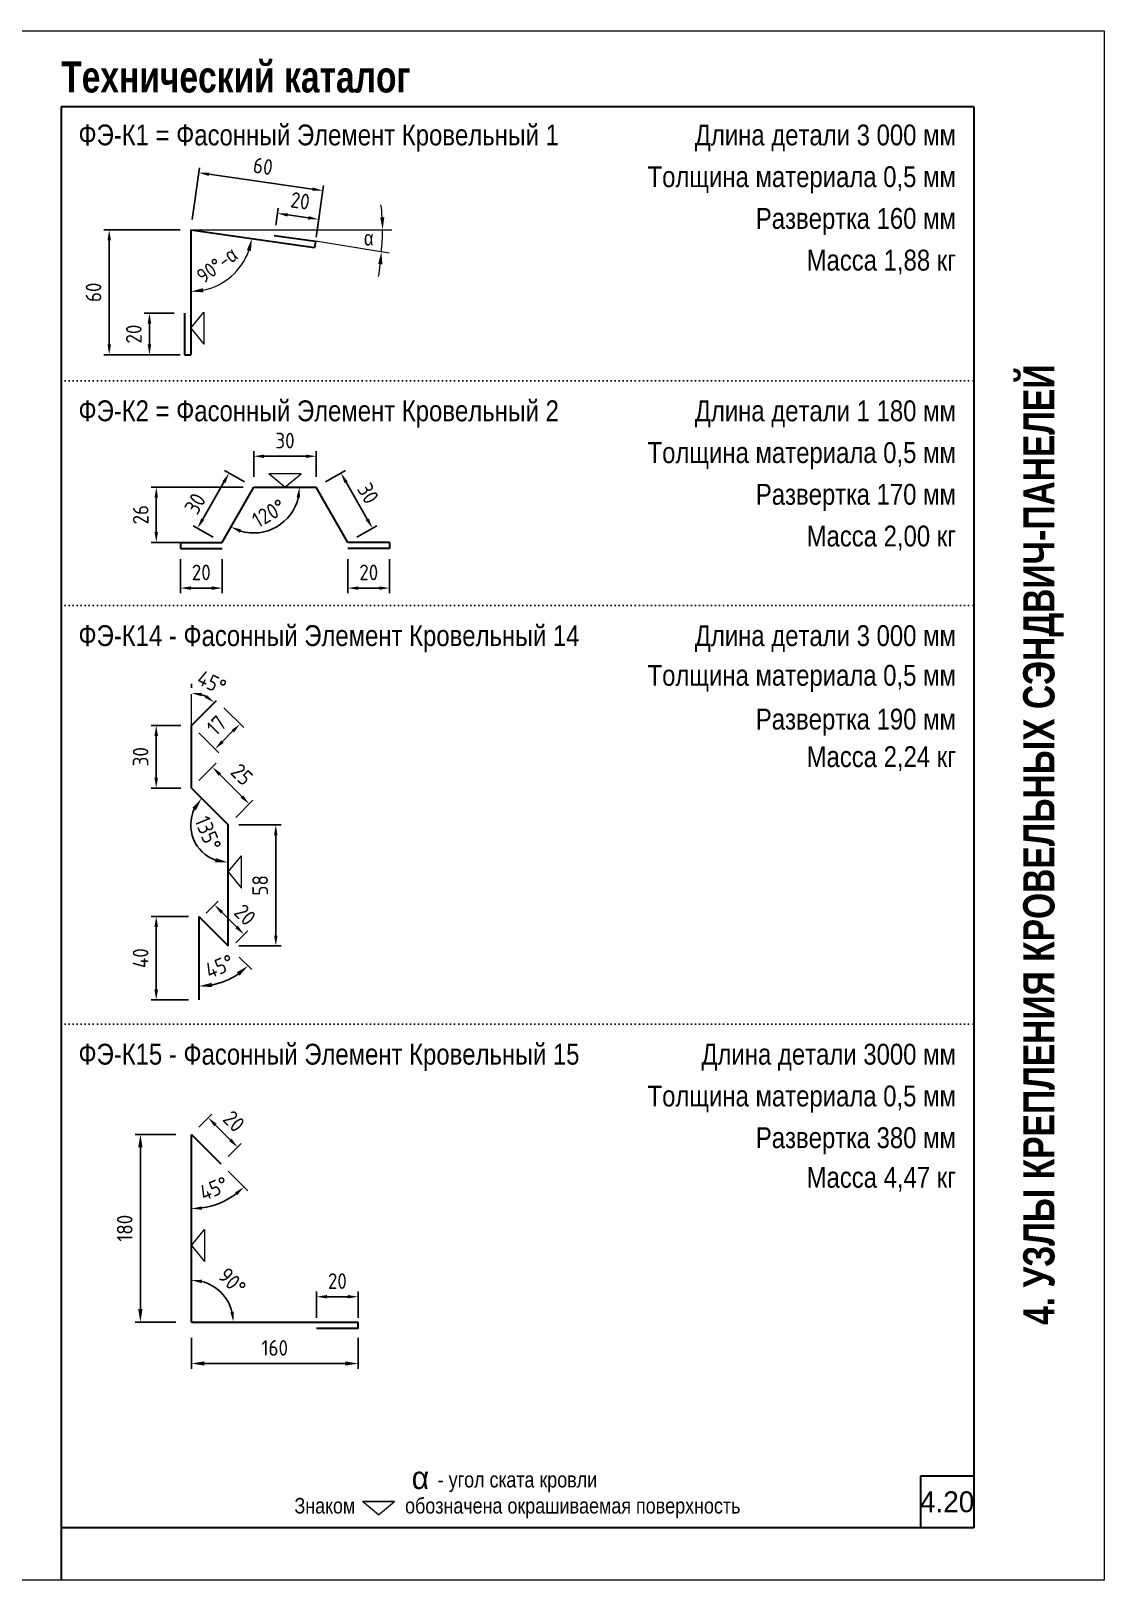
# Model space of a CAD drawing. Extents: x 5821 to 16321, y -13531 to 5774.
# Drawn here: x 15292 to 16321, y -11304 to -9819 of the extents above; entities that cross this region are included whole.
import ezdxf
from ezdxf.enums import TextEntityAlignment as Align

# ---------------------------------------------------------------- set-up
doc = ezdxf.new("R2010")
doc.units = 0
doc.header["$LTSCALE"] = 3
doc.linetypes.add('DOT2', pattern=[0.125, 0, -0.125])
doc.layers.get('0').update_dxf_attribs({"linetype": 'CONTINUOUS', "lineweight": 30})
doc.layers.get('DEFPOINTS').update_dxf_attribs({"linetype": 'CONTINUOUS'})
for name, color, linetype, lineweight in [('new_fill', 8, 'CONTINUOUS', 13), ('RAZMER', 7, 'CONTINUOUS', 9), ('Нащельники', 1, 'CONTINUOUS', 30)]:
    doc.layers.add(name, color=color, linetype=linetype, lineweight=lineweight)
doc.layers.add('Punktir', color=7, linetype='CONTINUOUS')
doc.styles.add('LOGO', font='HATTEN.TTF')
doc.styles.add('ROMANS', font='romans.shx', dxfattribs={"width": 0.85})
doc.styles.add('style1', font='ARIALN.TTF')
doc.styles.add('style2', font='impact.TTF')
doc.dimstyles.new('2.5', dxfattribs={"dimscale": 5, "dimtxt": 3, "dimasz": 2, "dimexe": 1, "dimexo": 2, "dimgap": 0, "dimtad": 0, "dimdec": 0, "dimlfac": 0.5, "dimzin": 9, "dimdsep": 46, "dimtxsty": 'ROMANS', "dimcen": -3, "dimdle": 1, "dimclrd": 256, "dimclre": 256, "dimclrt": 256, "dimadec": 0, "dimazin": 0, "dimtfac": 1, "dimtdec": 0, "dimtofl": 0, "dimtmove": 2, "dimatfit": 3, "dimfxl": 0, "dimtvp": 1, "dimtolj": 1, "dimtzin": 9, "dimarcsym": 0})
doc.dimstyles.new('5', dxfattribs={"dimscale": 5, "dimtxt": 3, "dimasz": 2.5, "dimexe": 1, "dimexo": 3, "dimgap": 0, "dimtad": 0, "dimdec": 0, "dimzin": 9, "dimdsep": 46, "dimtxsty": 'ROMANS', "dimblk2": 'OBLIQUE', "dimcen": -3, "dimdle": 1.5, "dimclrd": 256, "dimclre": 256, "dimclrt": 256, "dimadec": 0, "dimazin": 0, "dimtfac": 1, "dimtdec": 0, "dimtofl": 0, "dimtmove": 2, "dimatfit": 3, "dimfxl": 0, "dimtvp": 1, "dimtolj": 1, "dimtzin": 9, "dimarcsym": 0})
doc.dimstyles.get("Standard").update_dxf_attribs({"dimscale": 0, "dimtxt": 3, "dimasz": 3, "dimexe": 2.5, "dimexo": 2.5, "dimgap": 1.5, "dimtad": 0, "dimdec": 0, "dimzin": 9, "dimdsep": 46, "dimtxsty": 'ROMANS', "dimcen": -3, "dimdle": 1.25, "dimadec": 0, "dimazin": 0, "dimtfac": 0.75, "dimtdec": 0, "dimtofl": 0, "dimtmove": 2, "dimatfit": 3, "dimfxl": 0, "dimtvp": 1.5, "dimtolj": 1, "dimtzin": 0, "dimarcsym": 0})

# ---------------------------------------------------------------- blocks, each defined once
blk = doc.blocks.new('*D1425')
at = {"layer": 'DEFPOINTS', "color": 0, "transparency": 16777216}
for p in [(15412.2, -10667.6), (15453, -10667.6), (15453, -10747.6)]:
    blk.add_point(p, dxfattribs=at)
at = {"layer": 'RAZMER', "lineweight": -2, "transparency": 16777216}
for p, q in [((15443, -10667.6), (15407.2, -10667.6)), ((15412.2, -10737.6), (15412.2, -10677.6)), ((15443, -10747.6), (15407.2, -10747.6))]:
    blk.add_line(p, q, dxfattribs=at)
at = {"layer": 'RAZMER', "transparency": 16777216}
for points in [[(15410.5, -10677.6), (15413.9, -10677.6), (15412.2, -10667.6)], [(15410.5, -10737.6), (15413.9, -10737.6), (15412.2, -10747.6)]]:
    blk.add_solid(points, dxfattribs=at)
at = {"layer": 'RAZMER', "transparency": 16777216, "insert": (15397.2, -10707.6), "char_height": 15, "attachment_point": 5, "rotation": 90, "style": 'ROMANS'}
blk.add_mtext('\\A1;40', dxfattribs=at)
blk = doc.blocks.new('*D1426')
at = {"layer": 'DEFPOINTS', "color": 0, "transparency": 16777216}
for p in [(15481.3, -10579.8), (15526.9, -10579.8), (15481.3, -10695.9)]:
    blk.add_point(p, dxfattribs=at)
at = {"layer": 'RAZMER', "lineweight": -2, "transparency": 16777216}
for p, q in [((15491.3, -10579.8), (15531.9, -10579.8)), ((15526.9, -10685.9), (15526.9, -10589.8)), ((15491.3, -10695.9), (15531.9, -10695.9))]:
    blk.add_line(p, q, dxfattribs=at)
at = {"layer": 'RAZMER', "transparency": 16777216}
for points in [[(15525.2, -10589.8), (15528.5, -10589.8), (15526.9, -10579.8)], [(15525.2, -10685.9), (15528.5, -10685.9), (15526.9, -10695.9)]]:
    blk.add_solid(points, dxfattribs=at)
at = {"layer": 'RAZMER', "transparency": 16777216, "insert": (15511.9, -10637.8), "char_height": 15, "attachment_point": 5, "rotation": 90, "style": 'ROMANS'}
blk.add_mtext('\\A1;58', dxfattribs=at)
blk = doc.blocks.new('*D1427')
at = {"layer": 'DEFPOINTS', "color": 0, "transparency": 16777216}
for p in [(15412.2, -10484.5), (15445.9, -10484.5), (15445.9, -10544.5)]:
    blk.add_point(p, dxfattribs=at)
at = {"layer": 'RAZMER', "lineweight": -2, "transparency": 16777216}
for p, q in [((15435.9, -10484.5), (15407.2, -10484.5)), ((15412.2, -10534.5), (15412.2, -10494.5)), ((15435.9, -10544.5), (15407.2, -10544.5))]:
    blk.add_line(p, q, dxfattribs=at)
at = {"layer": 'RAZMER', "transparency": 16777216}
for points in [[(15410.5, -10494.5), (15413.9, -10494.5), (15412.2, -10484.5)], [(15410.5, -10534.5), (15413.9, -10534.5), (15412.2, -10544.5)]]:
    blk.add_solid(points, dxfattribs=at)
at = {"layer": 'RAZMER', "transparency": 16777216, "insert": (15397.2, -10514.5), "char_height": 15, "attachment_point": 5, "rotation": 90, "style": 'ROMANS'}
blk.add_mtext('\\A1;30', dxfattribs=at)
blk = doc.blocks.new('*D1428')
at = {"layer": 'DEFPOINTS', "color": 0, "transparency": 16777216}
for p in [(15470, -10460.4), (15492.6, -10483.1), (15445.9, -10484.5)]:
    blk.add_point(p, dxfattribs=at)
at = {"layer": 'RAZMER', "lineweight": -2, "transparency": 16777216}
for p, q in [((15477.1, -10467.5), (15496.2, -10486.6)), ((15453, -10491.5), (15472.1, -10510.6)), ((15475.6, -10500), (15485.5, -10490.1))]:
    blk.add_line(p, q, dxfattribs=at)
at = {"layer": 'RAZMER', "transparency": 16777216}
for points in [[(15484.4, -10488.9), (15486.7, -10491.3), (15492.6, -10483.1)], [(15474.5, -10498.8), (15476.8, -10501.2), (15468.6, -10507.1)]]:
    blk.add_solid(points, dxfattribs=at)
at = {"layer": 'RAZMER', "transparency": 16777216, "insert": (15470, -10484.5), "char_height": 15, "attachment_point": 5, "rotation": 45, "style": 'ROMANS'}
blk.add_mtext('\\A1;17', dxfattribs=at)
blk = doc.blocks.new('*D1450')
at = {"layer": 'DEFPOINTS', "color": 0, "transparency": 16777216}
for p in [(15571.9, -9971.7), (15445.3, -10009.3), (15564.1, -10026.3)]:
    blk.add_point(p, dxfattribs=at)
at = {"layer": 'RAZMER', "lineweight": -2, "transparency": 16777216}
for p, q in [((15446.7, -9999.4), (15453.8, -9949.8)), ((15463, -9956.1), (15562, -9970.3)), ((15565.5, -10016.4), (15572.6, -9966.8))]:
    blk.add_line(p, q, dxfattribs=at)
at = {"layer": 'RAZMER', "transparency": 16777216}
for points in [[(15463.3, -9954.5), (15462.8, -9957.8), (15453.1, -9954.7)], [(15562.2, -9968.7), (15561.8, -9972), (15571.9, -9971.7)]]:
    blk.add_solid(points, dxfattribs=at)
at = {"layer": 'RAZMER', "transparency": 16777216, "insert": (15514.6, -9948.4), "char_height": 15, "attachment_point": 5, "rotation": 351.8624, "style": 'ROMANS'}
blk.add_mtext('\\A1;60', dxfattribs=at)
blk = doc.blocks.new('*D1429')
at = {"layer": 'DEFPOINTS', "color": 0, "transparency": 16777216}
for p in [(15568, -9999.3), (15525.4, -10014.7), (15565, -10020.3)]:
    blk.add_point(p, dxfattribs=at)
at = {"layer": 'RAZMER', "lineweight": -2, "transparency": 16777216}
for p, q in [((15526.8, -10004.8), (15529.1, -9988.7)), ((15538.3, -9995), (15558.1, -9997.9)), ((15566.4, -10010.4), (15568.7, -9994.3))]:
    blk.add_line(p, q, dxfattribs=at)
at = {"layer": 'RAZMER', "transparency": 16777216}
for points in [[(15538.5, -9993.4), (15538, -9996.7), (15528.4, -9993.6)], [(15558.3, -9996.2), (15557.8, -9999.5), (15568, -9999.3)]]:
    blk.add_solid(points, dxfattribs=at)
at = {"layer": 'RAZMER', "transparency": 16777216, "insert": (15550.3, -9981.6), "char_height": 15, "attachment_point": 5, "rotation": 351.8624, "style": 'ROMANS'}
blk.add_mtext('\\A1;20', dxfattribs=at)
blk = doc.blocks.new('*D1430')
at = {"layer": 'DEFPOINTS', "color": 0, "transparency": 16777216}
for p in [(15445.3, -10009.3), (15367.1, -10129.3), (15445.3, -10129.3)]:
    blk.add_point(p, dxfattribs=at)
at = {"layer": 'RAZMER', "lineweight": -2, "transparency": 16777216}
for p, q in [((15435.3, -10009.3), (15362.1, -10009.3)), ((15367.1, -10019.3), (15367.1, -10119.3)), ((15435.3, -10129.3), (15362.1, -10129.3))]:
    blk.add_line(p, q, dxfattribs=at)
at = {"layer": 'RAZMER', "transparency": 16777216}
for points in [[(15365.5, -10019.3), (15368.8, -10019.3), (15367.1, -10009.3)], [(15365.5, -10119.3), (15368.8, -10119.3), (15367.1, -10129.3)]]:
    blk.add_solid(points, dxfattribs=at)
at = {"layer": 'RAZMER', "transparency": 16777216, "insert": (15352.1, -10069.3), "char_height": 15, "attachment_point": 5, "rotation": 90, "style": 'ROMANS'}
blk.add_mtext('\\A1;60', dxfattribs=at)
blk = doc.blocks.new('*D1431')
at = {"layer": 'DEFPOINTS', "color": 0, "transparency": 16777216}
for p in [(15439.3, -10089.3), (15405.7, -10129.3), (15439.3, -10129.3)]:
    blk.add_point(p, dxfattribs=at)
at = {"layer": 'RAZMER', "lineweight": -2, "transparency": 16777216}
for p, q in [((15429.3, -10089.3), (15400.7, -10089.3)), ((15405.7, -10099.3), (15405.7, -10119.3)), ((15429.3, -10129.3), (15400.7, -10129.3))]:
    blk.add_line(p, q, dxfattribs=at)
at = {"layer": 'RAZMER', "transparency": 16777216}
for points in [[(15404, -10099.3), (15407.4, -10099.3), (15405.7, -10089.3)], [(15404, -10119.3), (15407.4, -10119.3), (15405.7, -10129.3)]]:
    blk.add_solid(points, dxfattribs=at)
at = {"layer": 'RAZMER', "transparency": 16777216, "insert": (15390.7, -10109.3), "char_height": 15, "attachment_point": 5, "rotation": 90, "style": 'ROMANS'}
blk.add_mtext('\\A1;20', dxfattribs=at)
blk = doc.blocks.new('*D1432')
at = {"layer": 'DEFPOINTS', "color": 0, "transparency": 16777216}
for p in [(15445.3, -10009.3), (15445.3, -10009.3), (15564.1, -10026.3), (15493.6, -10043.6), (15445.3, -10129.3)]:
    blk.add_point(p, dxfattribs=at)
at = {"layer": 'RAZMER', "color": 0, "lineweight": 0, "transparency": 16777216}
blk.add_arc((15445.3, -10009.3), 59.2, 281.6304, 340.232, dxfattribs=at)
at = {"layer": 'RAZMER', "color": 0, "transparency": 16777216}
for points in [[(15499.1, -10028.8), (15503, -10029.8), (15503.9, -10017.7)], [(15457.5, -10069.3), (15457.1, -10065.3), (15445.3, -10068.5)]]:
    blk.add_solid(points, dxfattribs=at)
at = {"layer": 'RAZMER', "color": 0, "transparency": 16777216, "insert": (15470.5, -10043.3), "char_height": 14, "attachment_point": 5, "rotation": 36.4795, "style": 'ROMANS'}
blk.add_mtext('\\A1;{\\Fromans.shx|c204;90}°{\\Fromans.shx|c204;-\\fGreekS|b0|i0|c204|p0;α}', dxfattribs=at)
blk = doc.blocks.new('*D1433')
at = {"layer": 'DEFPOINTS', "color": 0, "transparency": 16777216}
for p in [(15468.1, -10656.5), (15453, -10671.6), (15481.3, -10699.9)]:
    blk.add_point(p, dxfattribs=at)
at = {"layer": 'RAZMER', "lineweight": -2, "transparency": 16777216}
for p, q in [((15460.1, -10664.5), (15471.6, -10653)), ((15489.3, -10677.7), (15475.2, -10663.6)), ((15488.4, -10692.8), (15499.9, -10681.3))]:
    blk.add_line(p, q, dxfattribs=at)
at = {"layer": 'RAZMER', "transparency": 16777216}
for points in [[(15476.3, -10662.4), (15474, -10664.8), (15468.1, -10656.5)], [(15490.5, -10676.5), (15488.1, -10678.9), (15496.4, -10684.8)]]:
    blk.add_solid(points, dxfattribs=at)
at = {"layer": 'RAZMER', "transparency": 16777216, "insert": (15497.4, -10666), "char_height": 15, "attachment_point": 5, "rotation": 315, "style": 'ROMANS'}
blk.add_mtext('\\A1;20', dxfattribs=at)
blk = doc.blocks.new('*D1434')
at = {"layer": 'DEFPOINTS', "color": 0, "transparency": 16777216}
for p in [(15453, -10667.6), (15453, -10667.6), (15481.3, -10695.9), (15470.3, -10732.2), (15453, -10747.6)]:
    blk.add_point(p, dxfattribs=at)
at = {"layer": 'RAZMER', "lineweight": -2, "transparency": 16777216}
blk.add_line((15491.9, -10706.5), (15503.8, -10718.4), dxfattribs=at)
blk.add_arc((15453, -10667.6), 66.9, 280.7228, 304.2772, dxfattribs=at)
at = {"layer": 'RAZMER', "transparency": 16777216}
for points in [[(15489.4, -10721.2), (15492, -10724.5), (15500.3, -10714.9)], [(15465.7, -10735.4), (15465.3, -10731.2), (15453, -10734.5)]]:
    blk.add_solid(points, dxfattribs=at)
at = {"layer": 'RAZMER', "transparency": 16777216, "insert": (15472.9, -10715.5), "char_height": 15, "attachment_point": 5, "rotation": 22.5, "style": 'ROMANS'}
blk.add_mtext('\\A1;45°', dxfattribs=at)
blk = doc.blocks.new('_OBLIQUE')
at = {"color": 0, "linetype": 'ByBlock'}
blk.add_line((-0.5, -0.5), (0.5, 0.5), dxfattribs=at)
blk = doc.blocks.new('*D1435')
at = {"layer": 'DEFPOINTS', "color": 0, "transparency": 16777216}
for p in [(15466, -10524.4), (15445.9, -10544.5), (15481.3, -10579.8)]:
    blk.add_point(p, dxfattribs=at)
at = {"layer": 'RAZMER', "lineweight": -2, "transparency": 16777216}
for p, q in [((15453, -10537.4), (15469.6, -10520.8)), ((15494.3, -10552.7), (15473.1, -10531.5)), ((15488.4, -10572.8), (15504.9, -10556.2))]:
    blk.add_line(p, q, dxfattribs=at)
at = {"layer": 'RAZMER', "transparency": 16777216}
for points in [[(15474.3, -10530.3), (15471.9, -10532.6), (15466, -10524.4)], [(15495.5, -10551.5), (15493.1, -10553.8), (15501.4, -10559.7)]]:
    blk.add_solid(points, dxfattribs=at)
at = {"layer": 'RAZMER', "transparency": 16777216, "insert": (15494.3, -10531.5), "char_height": 15, "attachment_point": 5, "rotation": 315, "style": 'ROMANS'}
blk.add_mtext('\\A1;25', dxfattribs=at)
blk = doc.blocks.new('*D1436')
at = {"layer": 'DEFPOINTS', "color": 0, "transparency": 16777216}
for p in [(15445.9, -10544.5), (15445.3, -10579.8), (15481.3, -10579.8), (15481.3, -10579.8), (15481.3, -10699.9)]:
    blk.add_point(p, dxfattribs=at)
at = {"layer": 'RAZMER', "lineweight": -2, "transparency": 16777216}
blk.add_arc((15481.3, -10579.8), 36, 154.9695, 250.0305, dxfattribs=at)
at = {"layer": 'RAZMER', "transparency": 16777216}
for points in [[(15446.9, -10563.4), (15450.3, -10565.8), (15455.8, -10554.3)], [(15469.4, -10611.7), (15468.6, -10615.8), (15481.3, -10615.9)]]:
    blk.add_solid(points, dxfattribs=at)
at = {"layer": 'RAZMER', "transparency": 16777216, "insert": (15461.9, -10587.9), "char_height": 15, "attachment_point": 5, "rotation": 292.5, "style": 'ROMANS'}
blk.add_mtext('\\A1;135°', dxfattribs=at)
blk = doc.blocks.new('*D1437')
at = {"layer": 'DEFPOINTS', "color": 0, "transparency": 16777216}
for p in [(15445.9, -10454.5), (15454, -10454.4), (15474.2, -10456.2), (15445.9, -10484.5), (15445.9, -10484.5)]:
    blk.add_point(p, dxfattribs=at)
at = {"layer": 'RAZMER', "lineweight": -2, "transparency": 16777216}
blk.add_line((15445.9, -10444.5), (15445.9, -10448.4), dxfattribs=at)
blk.add_arc((15445.9, -10484.5), 31.1, 63.5131, 71.4869, dxfattribs=at)
at = {"layer": 'RAZMER', "transparency": 16777216}
for points in [[(15455.5, -10456.6), (15456.1, -10453.3), (15445.9, -10453.4)], [(15460.8, -10455.3), (15458.8, -10458), (15467.9, -10462.5)]]:
    blk.add_solid(points, dxfattribs=at)
at = {"layer": 'RAZMER', "transparency": 16777216, "insert": (15465.5, -10443.3), "char_height": 15, "attachment_point": 5, "rotation": 334.6126, "style": 'ROMANS'}
blk.add_mtext('\\A1;45°', dxfattribs=at)
blk = doc.blocks.new('*D1438')
at = {"layer": 'DEFPOINTS', "color": 0, "transparency": 16777216}
for p in [(15445.9, -11056.5), (15605.9, -11056.5), (15445.9, -11096.2)]:
    blk.add_point(p, dxfattribs=at)
at = {"layer": 'RAZMER', "lineweight": -2, "transparency": 16777216}
for p, q in [((15445.9, -11071.5), (15445.9, -11101.2)), ((15605.9, -11071.5), (15605.9, -11101.2)), ((15593.4, -11096.2), (15458.4, -11096.2))]:
    blk.add_line(p, q, dxfattribs=at)
at = {"layer": 'RAZMER', "transparency": 16777216}
for points in [[(15458.4, -11094.1), (15458.4, -11098.2), (15445.9, -11096.2)], [(15593.4, -11094.1), (15593.4, -11098.2), (15605.9, -11096.2)]]:
    blk.add_solid(points, dxfattribs=at)
at = {"layer": 'RAZMER', "transparency": 16777216, "insert": (15525.9, -11081.2), "char_height": 15, "attachment_point": 5, "style": 'ROMANS'}
blk.add_mtext('\\A1;160', dxfattribs=at)
blk = doc.blocks.new('*D1439')
at = {"layer": 'DEFPOINTS', "color": 0, "transparency": 16777216}
for p in [(15565.9, -11032.2), (15565.9, -11062.5), (15605.9, -11062.5)]:
    blk.add_point(p, dxfattribs=at)
at = {"layer": 'RAZMER', "lineweight": -2, "transparency": 16777216}
for p, q in [((15565.9, -11052.5), (15565.9, -11027.2)), ((15595.9, -11032.2), (15575.9, -11032.2)), ((15605.9, -11052.5), (15605.9, -11027.2))]:
    blk.add_line(p, q, dxfattribs=at)
at = {"layer": 'RAZMER', "transparency": 16777216}
for points in [[(15575.9, -11030.5), (15575.9, -11033.8), (15565.9, -11032.2)], [(15595.9, -11030.5), (15595.9, -11033.8), (15605.9, -11032.2)]]:
    blk.add_solid(points, dxfattribs=at)
at = {"layer": 'RAZMER', "transparency": 16777216, "insert": (15585.9, -11017.2), "char_height": 15, "attachment_point": 5, "style": 'ROMANS'}
blk.add_mtext('\\A1;20', dxfattribs=at)
blk = doc.blocks.new('*D1440')
at = {"layer": 'DEFPOINTS', "color": 0, "transparency": 16777216}
for p in [(15445.9, -10876.5), (15397, -11056.5), (15445.9, -11056.5)]:
    blk.add_point(p, dxfattribs=at)
at = {"layer": 'RAZMER', "lineweight": -2, "transparency": 16777216}
for p, q in [((15430.9, -10876.5), (15392, -10876.5)), ((15397, -10889), (15397, -11044)), ((15430.9, -11056.5), (15392, -11056.5))]:
    blk.add_line(p, q, dxfattribs=at)
at = {"layer": 'RAZMER', "transparency": 16777216}
for points in [[(15394.9, -10889), (15399.1, -10889), (15397, -10876.5)], [(15394.9, -11044), (15399.1, -11044), (15397, -11056.5)]]:
    blk.add_solid(points, dxfattribs=at)
at = {"layer": 'RAZMER', "transparency": 16777216, "insert": (15382, -10966.5), "char_height": 15, "attachment_point": 5, "rotation": 90, "style": 'ROMANS'}
blk.add_mtext('\\A1;180', dxfattribs=at)
blk = doc.blocks.new('*D1441')
at = {"layer": 'DEFPOINTS', "color": 0, "transparency": 16777216}
for p in [(15462, -10860.5), (15445.9, -10876.5), (15474.2, -10904.8)]:
    blk.add_point(p, dxfattribs=at)
at = {"layer": 'RAZMER', "lineweight": -2, "transparency": 16777216}
for p, q in [((15453, -10869.5), (15465.5, -10857)), ((15483.2, -10881.7), (15469.1, -10867.6)), ((15481.3, -10897.8), (15493.8, -10885.2))]:
    blk.add_line(p, q, dxfattribs=at)
at = {"layer": 'RAZMER', "transparency": 16777216}
for points in [[(15470.2, -10866.4), (15467.9, -10868.7), (15462, -10860.5)], [(15484.4, -10880.5), (15482, -10882.9), (15490.3, -10888.8)]]:
    blk.add_solid(points, dxfattribs=at)
at = {"layer": 'RAZMER', "transparency": 16777216, "insert": (15486.7, -10864), "char_height": 15, "attachment_point": 5, "rotation": 315, "style": 'ROMANS'}
blk.add_mtext('\\A1;20', dxfattribs=at)
blk = doc.blocks.new('*D1442')
at = {"layer": 'DEFPOINTS', "color": 0, "transparency": 16777216}
for p in [(15445.9, -10876.5), (15445.9, -10876.5), (15474.2, -10904.8), (15445.9, -10931.5), (15464.4, -10945.4)]:
    blk.add_point(p, dxfattribs=at)
at = {"layer": 'RAZMER', "lineweight": -2, "transparency": 16777216}
for p, q in [((15481.3, -10911.9), (15499.9, -10930.5)), ((15445.9, -10941.5), (15445.9, -10952.8))]:
    blk.add_line(p, q, dxfattribs=at)
blk.add_arc((15445.9, -10876.5), 71.3, 278.0444, 306.9556, dxfattribs=at)
at = {"layer": 'RAZMER', "transparency": 16777216}
for points in [[(15487.7, -10932.3), (15489.9, -10934.8), (15496.3, -10927)], [(15456, -10948.8), (15455.8, -10945.5), (15445.9, -10947.8)]]:
    blk.add_solid(points, dxfattribs=at)
at = {"layer": 'RAZMER', "transparency": 16777216, "insert": (15467.5, -10928.5), "char_height": 15, "attachment_point": 5, "rotation": 22.5, "style": 'ROMANS'}
blk.add_mtext('\\A1;45°', dxfattribs=at)
blk = doc.blocks.new('*D1443')
at = {"layer": 'DEFPOINTS', "color": 0, "transparency": 16777216}
for p in [(15445.9, -10876.5), (15480.8, -11036.4), (15445.9, -11056.5), (15445.9, -11056.5), (15605.9, -11056.5)]:
    blk.add_point(p, dxfattribs=at)
at = {"layer": 'RAZMER', "lineweight": -2, "transparency": 16777216}
blk.add_arc((15445.9, -11056.5), 40.2, 14.2852, 75.7148, dxfattribs=at)
at = {"layer": 'RAZMER', "transparency": 16777216}
for points in [[(15455.7, -11019.2), (15456.1, -11015.9), (15445.9, -11016.3)], [(15486.6, -11046.4), (15483.3, -11046.8), (15486.2, -11056.5)]]:
    blk.add_solid(points, dxfattribs=at)
at = {"layer": 'RAZMER', "transparency": 16777216, "insert": (15485, -11017.5), "char_height": 15, "attachment_point": 5, "rotation": 315, "style": 'ROMANS'}
blk.add_mtext('\\A1;90°', dxfattribs=at)
blk = doc.blocks.new('*D1444')
at = {"layer": 'DEFPOINTS', "color": 0, "transparency": 16777216}
for p in [(15435.4, -10315), (15475.4, -10315), (15475.4, -10352.8)]:
    blk.add_point(p, dxfattribs=at)
at = {"layer": 'RAZMER', "lineweight": -2, "transparency": 16777216}
for p, q in [((15435.4, -10325), (15435.4, -10357.8)), ((15475.4, -10325), (15475.4, -10357.8)), ((15445.4, -10352.8), (15465.4, -10352.8))]:
    blk.add_line(p, q, dxfattribs=at)
at = {"layer": 'RAZMER', "transparency": 16777216}
for points in [[(15445.4, -10351.2), (15445.4, -10354.5), (15435.4, -10352.8)], [(15465.4, -10351.2), (15465.4, -10354.5), (15475.4, -10352.8)]]:
    blk.add_solid(points, dxfattribs=at)
at = {"layer": 'RAZMER', "transparency": 16777216, "insert": (15455.4, -10337.8), "char_height": 15, "attachment_point": 5, "style": 'ROMANS'}
blk.add_mtext('\\A1;20', dxfattribs=at)
blk = doc.blocks.new('*D1445')
at = {"layer": 'DEFPOINTS', "color": 0, "transparency": 16777216}
for p in [(15505.7, -10256.1), (15451.8, -10295.5), (15475.4, -10309)]:
    blk.add_point(p, dxfattribs=at)
at = {"layer": 'RAZMER', "lineweight": -2, "transparency": 16777216}
for p, q in [((15497, -10251.1), (15477.8, -10240.1)), ((15477.1, -10251.2), (15456.8, -10286.8)), ((15466.7, -10304), (15447.5, -10293))]:
    blk.add_line(p, q, dxfattribs=at)
at = {"layer": 'RAZMER', "transparency": 16777216}
for points in [[(15475.7, -10250.4), (15478.6, -10252.1), (15482.1, -10242.6)], [(15455.3, -10286), (15458.2, -10287.6), (15451.8, -10295.5)]]:
    blk.add_solid(points, dxfattribs=at)
at = {"layer": 'RAZMER', "transparency": 16777216, "insert": (15449.5, -10271.9), "char_height": 15, "attachment_point": 5, "rotation": 60.1883, "style": 'ROMANS'}
blk.add_mtext('\\A1;30', dxfattribs=at)
blk = doc.blocks.new('*D1446')
at = {"layer": 'DEFPOINTS', "color": 0, "transparency": 16777216}
for p in [(15565.7, -10226.4), (15505.7, -10256.1), (15565.7, -10256.1)]:
    blk.add_point(p, dxfattribs=at)
at = {"layer": 'RAZMER', "lineweight": -2, "transparency": 16777216}
for p, q in [((15505.7, -10246.1), (15505.7, -10221.4)), ((15515.7, -10226.4), (15555.7, -10226.4)), ((15565.7, -10246.1), (15565.7, -10221.4))]:
    blk.add_line(p, q, dxfattribs=at)
at = {"layer": 'RAZMER', "transparency": 16777216}
for points in [[(15515.7, -10224.8), (15515.7, -10228.1), (15505.7, -10226.4)], [(15555.7, -10224.8), (15555.7, -10228.1), (15565.7, -10226.4)]]:
    blk.add_solid(points, dxfattribs=at)
at = {"layer": 'RAZMER', "transparency": 16777216, "insert": (15535.7, -10211.4), "char_height": 15, "attachment_point": 5, "style": 'ROMANS'}
blk.add_mtext('\\A1;30', dxfattribs=at)
blk = doc.blocks.new('*D1447')
at = {"layer": 'DEFPOINTS', "color": 0, "transparency": 16777216}
for p in [(15505.7, -10256.1), (15412.3, -10309), (15475.4, -10309)]:
    blk.add_point(p, dxfattribs=at)
at = {"layer": 'RAZMER', "lineweight": -2, "transparency": 16777216}
for p, q in [((15495.7, -10256.1), (15407.3, -10256.1)), ((15412.3, -10266.1), (15412.3, -10299)), ((15465.4, -10309), (15407.3, -10309))]:
    blk.add_line(p, q, dxfattribs=at)
at = {"layer": 'RAZMER', "transparency": 16777216}
for points in [[(15410.6, -10266.1), (15413.9, -10266.1), (15412.3, -10256.1)], [(15410.6, -10299), (15413.9, -10299), (15412.3, -10309)]]:
    blk.add_solid(points, dxfattribs=at)
at = {"layer": 'RAZMER', "transparency": 16777216, "insert": (15397.3, -10282.5), "char_height": 15, "attachment_point": 5, "rotation": 90, "style": 'ROMANS'}
blk.add_mtext('\\A1;26', dxfattribs=at)
blk = doc.blocks.new('*D1448')
at = {"layer": 'DEFPOINTS', "color": 0, "transparency": 16777216}
for p in [(15505.7, -10256.1), (15505.7, -10256.1), (15559.7, -10256.1), (15513.4, -10299.3), (15475.4, -10309)]:
    blk.add_point(p, dxfattribs=at)
at = {"layer": 'RAZMER', "lineweight": -2, "transparency": 16777216}
blk.add_arc((15505.7, -10256.1), 43.9, 253.2534, 346.9349, dxfattribs=at)
at = {"layer": 'RAZMER', "transparency": 16777216}
for points in [[(15546.8, -10265.8), (15550.1, -10266.2), (15549.6, -10256.1)], [(15492.4, -10299.7), (15493.7, -10296.6), (15483.8, -10294.2)]]:
    blk.add_solid(points, dxfattribs=at)
at = {"layer": 'RAZMER', "transparency": 16777216, "insert": (15520.2, -10281.1), "char_height": 15, "attachment_point": 5, "rotation": 30.0942, "style": 'ROMANS'}
blk.add_mtext('\\A1;120°', dxfattribs=at)
blk = doc.blocks.new('*D1449')
at = {"layer": 'DEFPOINTS', "color": 0, "transparency": 16777216}
for p in [(15565.7, -10256.1), (15619.6, -10295.5), (15596, -10309)]:
    blk.add_point(p, dxfattribs=at)
at = {"layer": 'RAZMER', "lineweight": -2, "transparency": 16777216}
for p, q in [((15574.4, -10251.1), (15593.6, -10240.1)), ((15594.2, -10251.2), (15614.6, -10286.8)), ((15604.7, -10304), (15623.9, -10293))]:
    blk.add_line(p, q, dxfattribs=at)
at = {"layer": 'RAZMER', "transparency": 16777216}
for points in [[(15595.7, -10250.4), (15592.8, -10252.1), (15589.2, -10242.6)], [(15616, -10286), (15613.1, -10287.6), (15619.6, -10295.5)]]:
    blk.add_solid(points, dxfattribs=at)
at = {"layer": 'RAZMER', "transparency": 16777216, "insert": (15615.4, -10262), "char_height": 15, "attachment_point": 5, "rotation": 299.8117, "style": 'ROMANS'}
blk.add_mtext('\\A1;30', dxfattribs=at)
blk = doc.blocks.new('*D1451')
at = {"layer": 'DEFPOINTS', "color": 0, "transparency": 16777216}
for p in [(15596, -10315), (15636, -10315), (15596, -10352.8)]:
    blk.add_point(p, dxfattribs=at)
at = {"layer": 'RAZMER', "lineweight": -2, "transparency": 16777216}
for p, q in [((15596, -10325), (15596, -10357.8)), ((15636, -10325), (15636, -10357.8)), ((15626, -10352.8), (15606, -10352.8))]:
    blk.add_line(p, q, dxfattribs=at)
at = {"layer": 'RAZMER', "transparency": 16777216}
for points in [[(15606, -10351.2), (15606, -10354.5), (15596, -10352.8)], [(15626, -10351.2), (15626, -10354.5), (15636, -10352.8)]]:
    blk.add_solid(points, dxfattribs=at)
at = {"layer": 'RAZMER', "transparency": 16777216, "insert": (15616, -10337.8), "char_height": 15, "attachment_point": 5, "style": 'ROMANS'}
blk.add_mtext('\\A1;20', dxfattribs=at)

msp = doc.modelspace()

# ---------------------------------------------------------------- linework, layer by layer
at = {"color": 1}
for p, q in [((16196.09, -9891.59), (15321.09, -9891.59)), ((15321.09, -9891.59), (15321.09, -11303.74)), ((16196.09, -9891.59), (16196.09, -11253.74)), ((16145.18, -11203.74), (16196.09, -11203.74)), ((16145.18, -11203.74), (16145.18, -11253.74)), ((16196.09, -11253.74), (15321.09, -11253.74))]:
    msp.add_line(p, q, dxfattribs=at)
at = {"layer": 'Punktir', "linetype": 'DOT2', "ltscale": 10}
for p, q in [((15321.09, -10154.07), (16196.09, -10154.07)), ((15321.09, -10369.58), (16196.09, -10369.58)), ((15321.09, -10770.85), (16196.09, -10770.85))]:
    msp.add_line(p, q, dxfattribs=at)
at = {"layer": 'RAZMER'}
for p, q in [((15445.32, -10009.27), (15638.21, -10009.27)), ((15635.54, -10031.65), (15564.96, -10020.32)), ((15445.32, -10103.61), (15457.98, -10088.22)), ((15457.98, -10088.22), (15457.98, -10119)), ((15445.32, -10103.61), (15457.98, -10119)), ((15551.07, -10243.41), (15520.28, -10243.41)), ((15535.67, -10256.06), (15520.28, -10243.41)), ((15535.67, -10256.06), (15551.07, -10243.41)), ((15445.94, -10484.47), (15445.94, -10454.47)), ((15481.3, -10624.98), (15493.96, -10609.59)), ((15493.96, -10640.38), (15493.96, -10609.59)), ((15481.3, -10624.98), (15493.96, -10640.38)), ((15445.94, -10983.02), (15458.6, -10967.63)), ((15458.6, -10967.63), (15458.6, -10998.41)), ((15445.94, -10983.02), (15458.6, -10998.41)), ((15625.29, -11241.19), (15609.89, -11228.53)), ((15640.68, -11228.53), (15609.89, -11228.53)), ((15625.29, -11241.19), (15609.89, -11228.53)), ((15609.89, -11228.53), (15640.68, -11228.53)), ((15625.29, -11241.19), (15640.68, -11228.53)), ((15625.29, -11241.19), (15640.68, -11228.53))]:
    msp.add_line(p, q, dxfattribs=at)
msp.add_lwpolyline([(15271.09, -9818.74), (16321.09, -9818.74), (16321.09, -11303.74), (15271.09, -11303.74)], close=True, dxfattribs=at)
at = {"layer": 'RAZMER', "lineweight": 0}
for centre, start, end in [((15445.32, -10009.27), 3.73746, 7.47491), ((15445.32, -10009.27), 353.40014, 0), ((15444.33, -10021.23), 349.66268, 353.40014)]:
    msp.add_arc(centre, 183.99, start, end, dxfattribs=at)
at = {"layer": 'RAZMER'}
for points in [[(15626.92, -9997.34), (15630.92, -9997.21), (15629.31, -10009.27)], [(15629.1, -10042.54), (15625.11, -10042.21), (15628.1, -10030.42)]]:
    msp.add_solid(points, dxfattribs=at)
at = {"layer": 'Нащельники'}
for p, q in [((15445.32, -10009.27), (15564.11, -10026.26)), ((15445.32, -10009.27), (15445.32, -10129.27)), ((15525.36, -10014.66), (15564.96, -10020.32)), ((15564.96, -10020.32), (15564.11, -10026.26)), ((15439.32, -10089.27), (15439.32, -10129.27)), ((15439.32, -10129.27), (15445.32, -10129.27)), ((15475.36, -10308.97), (15505.67, -10256.06)), ((15505.67, -10256.06), (15565.67, -10256.06)), ((15595.99, -10308.97), (15565.67, -10256.06)), ((15435.36, -10308.97), (15435.36, -10314.97)), ((15435.36, -10308.97), (15475.36, -10308.97)), ((15435.36, -10314.97), (15475.36, -10314.97)), ((15635.99, -10308.97), (15595.99, -10308.97)), ((15635.99, -10314.97), (15595.99, -10314.97)), ((15635.99, -10308.97), (15635.99, -10314.97)), ((15445.94, -10484.47), (15469.99, -10460.43)), ((15445.94, -10544.47), (15445.94, -10484.47)), ((15445.94, -10544.47), (15481.3, -10579.82)), ((15481.3, -10695.86), (15481.3, -10579.82)), ((15453.02, -10667.58), (15453.02, -10747.58)), ((15453.02, -10667.58), (15481.3, -10695.86)), ((15445.94, -10876.55), (15474.23, -10904.83)), ((15445.94, -11056.55), (15445.94, -10876.55)), ((15445.94, -11056.55), (15605.94, -11056.55)), ((15605.94, -11062.55), (15565.94, -11062.55)), ((15605.94, -11062.55), (15605.94, -11056.55))]:
    msp.add_line(p, q, dxfattribs=at)

# ---------------------------------------------------------------- texts
at = {"style": 'style1'}
for s, p in [('ФЭ-К1 = Фасонный Элемент Кровельный 1', (15337.63, -9928.41)), ('ФЭ-К2 = Фасонный Элемент Кровельный 2', (15337.63, -10192.89)), ('ФЭ-К14 - Фасонный Элемент Кровельный 14', (15337.63, -10408.4)), ('ФЭ-К15 - Фасонный Элемент Кровельный 15', (15337.63, -10809.66))]:
    msp.add_text(s, height=20, dxfattribs=at).set_placement(p)
for s, p in [('Длина детали 3 000 мм', (16179.09, -9928.41)), ('Толщина материала 0,5 мм', (16179.09, -9968.43)), ('Развертка 160 мм', (16179.09, -10008.43)), ('Масса 1,88 кг', (16179.09, -10048.43)), ('Длина детали 1 180 мм', (16179.09, -10192.89)), ('Толщина материала 0,5 мм', (16179.09, -10232.93)), ('Развертка 170 мм', (16179.09, -10272.91)), ('Масса 2,00 кг', (16179.09, -10312.91)), ('Длина детали 3 000 мм', (16179.09, -10408.4)), ('Толщина материала 0,5 мм', (16179.09, -10446.42)), ('Развертка 190 мм', (16179.09, -10488.42)), ('Масса 2,24 кг', (16179.09, -10524.4)), ('Длина детали 3000 мм', (16179.09, -10809.66)), ('Толщина материала 0,5 мм', (16179.09, -10849.7)), ('Развертка 380 мм', (16179.09, -10889.68)), ('Масса 4,47 кг', (16179.09, -10927.68))]:
    msp.add_text(s, height=20, dxfattribs=at).set_placement(p, align=Align.RIGHT)
for s, p in [('- угол ската кровли', (15758.59, -11215)), ('Знаком          обозначена окрашиваемая поверхность', (15758.59, -11240))]:
    msp.add_text(s, height=15, dxfattribs=at).set_placement(p, align=Align.CENTER)
at = {"insert": (15665.56, -11205.89), "char_height": 13, "attachment_point": 5, "style": 'style1'}
msp.add_mtext('\\A1;{\\fGreekS|b0|i0|c204|p0;\\H1.667x;a}', dxfattribs=at)
at = {"layer": 'new_fill', "style": 'style2'}
msp.add_text('Технический каталог', height=30, dxfattribs=at).set_placement((15321.1, -9877.69))
msp.add_text('4. УЗЛЫ КРЕПЛЕНИЯ КРОВЕЛЬНЫХ СЭНДВИЧ-ПАНЕЛЕЙ', height=30, rotation=90, dxfattribs=at).set_placement((16258.59, -10598.86), align=Align.MIDDLE_CENTER)
at = {"layer": 'new_fill', "style": 'LOGO'}
msp.add_text('4.20', height=20, dxfattribs=at).set_placement((16170.64, -11228.74), align=Align.MIDDLE_CENTER)
at = {"layer": 'RAZMER', "insert": (15616.01, -10017.4), "char_height": 14, "attachment_point": 5, "style": 'ROMANS'}
msp.add_mtext('\\A1;{\\fGreekS|b0|i0|c204|p0;α}', dxfattribs=at)

# ---------------------------------------------------------------- dimensions: what is measured, and where the dimension line sits
at = {"layer": 'RAZMER'}
for p1, p2, distance, dimstyle, picture, middle in [((15445.32, -10009.27), (15564.11, -10026.26), 55.1, '2.5', '*D1450', (15514.64, -9948.37)), ((15525.36, -10014.66), (15564.96, -10020.32), 21.27, '2.5', '*D1429', (15550.3, -9981.59)), ((15445.94, -10484.47), (15469.99, -10460.43), -32, '2.5', '*D1428', (15469.99, -10484.47)), ((15481.3, -10579.82), (15445.94, -10544.47), -28.4, '2.5', '*D1435', (15494.31, -10531.46)), ((15474.23, -10904.83), (15445.94, -10876.55), -22.7, '2.5', '*D1441', (15486.74, -10864.03)), ((15445.94, -10876.55), (15445.94, -11056.55), -48.96, '5', '*D1440', (15381.99, -10966.55)), ((15605.94, -11062.55), (15565.94, -11062.55), -30.39, '2.5', '*D1439', (15585.94, -11017.16)), ((15605.94, -11056.55), (15445.94, -11056.55), 39.62, '5', '*D1438', (15525.94, -11081.17))]:
    dim = msp.add_aligned_dim(p1=p1, p2=p2, distance=distance, dimstyle=dimstyle, dxfattribs=at)
    dim.commit()
    dim.dimension.update_dxf_attribs({"geometry": picture, "text_midpoint": middle})
for base, p1, p2, picture, middle in [((15367.13, -10129.27), (15445.32, -10009.27), (15445.32, -10129.27), '*D1430', (15352.13, -10069.27)), ((15405.7, -10129.27), (15439.32, -10089.27), (15439.32, -10129.27), '*D1431', (15390.7, -10109.27)), ((15412.28, -10308.97), (15505.67, -10256.06), (15475.36, -10308.97), '*D1447', (15397.28, -10282.51)), ((15412.2, -10484.47), (15445.94, -10544.47), (15445.94, -10484.47), '*D1427', (15397.2, -10514.47)), ((15526.88, -10579.82), (15481.3, -10695.86), (15481.3, -10579.82), '*D1426', (15511.88, -10637.84)), ((15412.2, -10667.58), (15453.02, -10747.58), (15453.02, -10667.58), '*D1425', (15397.2, -10707.58))]:
    dim = msp.add_linear_dim(base=base, p1=p1, p2=p2, angle=90, dimstyle='2.5', dxfattribs=at)
    dim.commit()
    dim.dimension.update_dxf_attribs({"geometry": picture, "text_midpoint": middle})
dim = msp.add_angular_dim_2l(base=(15493.58, -10043.6), line1=((15445.32, -10009.27), (15445.32, -10129.27)), line2=((15445.32, -10009.27), (15564.11, -10026.26)), text='{\\Fromans.shx|c204;90}°{\\Fromans.shx|c204;-\\fGreekS|b0|i0|c204|p0;α}', dimstyle='Standard', override={"dimscale": 1, "dimtxt": 14, "dimasz": 12, "dimlwd": 0}, dxfattribs=at)
dim.commit()
dim.dimension.update_dxf_attribs({"geometry": '*D1432', "text_midpoint": (15470.48, -10043.29), "dimtype": 162})
for base, p1, p2, picture, middle in [((15565.67, -10226.43), (15505.67, -10256.06), (15565.67, -10256.06), '*D1446', (15535.67, -10211.43)), ((15475.36, -10352.85), (15435.36, -10314.97), (15475.36, -10314.97), '*D1444', (15455.36, -10337.85))]:
    dim = msp.add_linear_dim(base=base, p1=p1, p2=p2, dimstyle='2.5', dxfattribs=at)
    dim.commit()
    dim.dimension.update_dxf_attribs({"geometry": picture, "text_midpoint": middle})
for base, p1, p2, angle, picture, middle in [((15451.79, -10295.46), (15505.67, -10256.06), (15475.36, -10308.97), 240.1883, '*D1445', (15449.55, -10271.86)), ((15619.56, -10295.46), (15565.67, -10256.06), (15595.99, -10308.97), 299.8117, '*D1449', (15615.44, -10261.99)), ((15468.09, -10656.51), (15481.3, -10699.86), (15453.02, -10671.58), 135, '*D1433', (15497.37, -10666.02))]:
    dim = msp.add_linear_dim(base=base, p1=p1, p2=p2, angle=angle, dimstyle='2.5', dxfattribs=at)
    dim.commit()
    dim.dimension.update_dxf_attribs({"geometry": picture, "text_midpoint": middle, "dimtype": 161})
for base, line1, line2, dimstyle, picture, middle in [((15513.4, -10299.33), ((15475.36, -10308.97), (15505.67, -10256.06)), ((15505.67, -10256.06), (15559.67, -10256.06)), '2.5', '*D1448', (15520.19, -10281.11)), ((15445.25, -10579.82), ((15481.3, -10699.86), (15481.3, -10579.82)), ((15445.94, -10544.47), (15481.3, -10579.82)), '5', '*D1436', (15461.86, -10587.88)), ((15470.33, -10732.19), ((15453.02, -10667.58), (15453.02, -10747.58)), ((15453.02, -10667.58), (15481.3, -10695.86)), '5', '*D1434', (15472.87, -10715.52)), ((15464.39, -10945.4), ((15445.94, -10931.53), (15445.94, -10876.55)), ((15445.94, -10876.55), (15474.23, -10904.83)), '2.5', '*D1442', (15467.48, -10928.55)), ((15480.77, -11036.44), ((15445.94, -11056.55), (15605.94, -11056.55)), ((15445.94, -11056.55), (15445.94, -10876.55)), '2.5', '*D1443', (15484.99, -11017.51))]:
    dim = msp.add_angular_dim_2l(base=base, line1=line1, line2=line2, dimstyle=dimstyle, dxfattribs=at)
    dim.commit()
    dim.dimension.update_dxf_attribs({"geometry": picture, "text_midpoint": middle})
dim = msp.add_linear_dim(base=(15595.99, -10352.85), p1=(15635.99, -10314.97), p2=(15595.99, -10314.97), angle=180, dimstyle='2.5', override={"dimlfac": 0.5, "dimtxsty": 'ROMANS', "dimsah": 1, "dimtolj": 1}, dxfattribs=at)
dim.commit()
dim.dimension.update_dxf_attribs({"geometry": '*D1451', "text_midpoint": (15615.99, -10337.85)})
dim = msp.add_angular_dim_2l(base=(15453.99, -10454.44), line1=((15445.94, -10484.47), (15445.94, -10454.47)), line2=((15445.94, -10484.47), (15474.23, -10456.18)), dimstyle='2.5', dxfattribs=at)
dim.commit()
dim.dimension.update_dxf_attribs({"geometry": '*D1437', "text_midpoint": (15465.49, -10443.27), "dimtype": 162})

doc.saveas('drawing.dxf')
